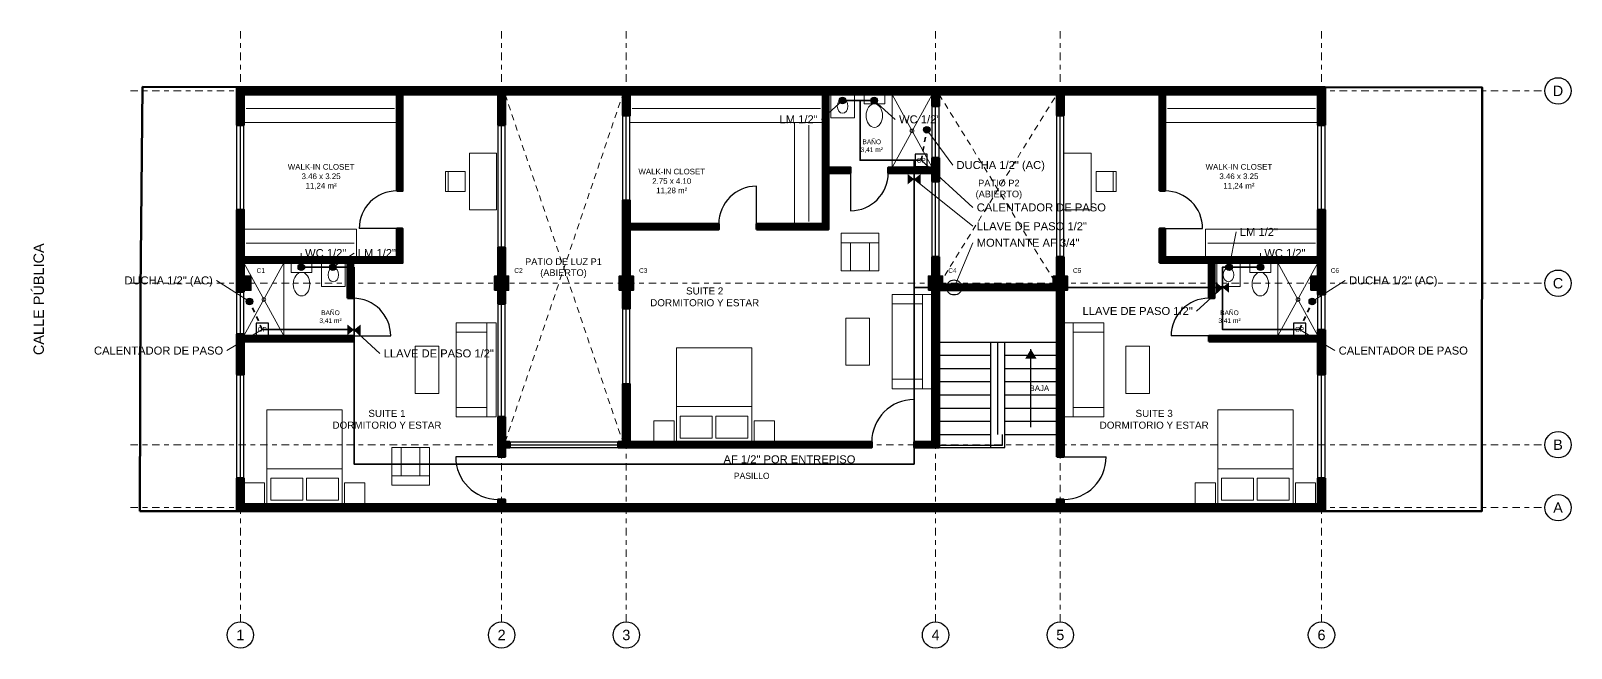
# Model space of a CAD drawing. Header units: metres. Extents: x -2.3 to 30.4, y -42.9 to 10.2.
# Drawn here: x -2.32 to 30.41, y -42.91 to -29.8 of the extents above; entities that cross this region are included whole.
import ezdxf
from ezdxf.enums import TextEntityAlignment as Align

# ---------------------------------------------------------------- set-up
doc = ezdxf.new("R2010")
doc.units = ezdxf.units.M
doc.linetypes.add('CENTER', pattern=[5.08, 3.175, -0.635, 0.635, -0.635])
doc.linetypes.add('DASHED', pattern=[1.524, 1.27, -0.254])
for name, color, linetype, lineweight in [('A-EJES', 8, 'CENTER', 13), ('A-EJES-TXT', 7, 'Continuous', 25), ('A-ESCALERA', 8, 'Continuous', 25), ('A-ESPACIOS', 7, 'Continuous', 25), ('A-MOBILIARIO', 8, 'Continuous', 18), ('A-MURO', 8, 'Continuous', 50), ('A-MURO-TRAMA', 8, 'Continuous', 9), ('A-PROYECCION', 8, 'DASHED', 18), ('A-PUERTA', 8, 'Continuous', 25), ('A-VENTANA', 8, 'Continuous', 25), ('E-COLUMNA', 8, 'Continuous', 35), ('S-AC', 1, 'DASHED', 35), ('S-ACC', 7, 'Continuous', 25), ('S-AF', 5, 'Continuous', 35), ('S-FINO', 8, 'Continuous', 13), ('S-TXT', 7, 'Continuous', 18), ('T-LINDERO', 8, 'Continuous', 50)]:
    doc.layers.add(name, color=color, linetype=linetype, lineweight=lineweight)
doc.styles.add('ARIAL', font='arial.ttf')
pattern_1 = [(45, (0, 0), (-0.0020205576, 0.0020205576), [])]

msp = doc.modelspace()

# ---------------------------------------------------------------- hatches: boundary and pattern name
at = {"layer": 'A-MURO-TRAMA'}
h = msp.add_hatch(dxfattribs=at)
h.set_pattern_fill('ANSI31', scale=0.03)
h.set_pattern_definition(pattern_1)
h.paths.add_polyline_path([(2.06, -31.15), (2.06, -31), (25.18, -31), (25.18, -31.15)])
h = msp.add_hatch(dxfattribs=at)
h.set_pattern_fill('ANSI31', scale=0.03)
h.set_pattern_definition(pattern_1)
h.paths.add_polyline_path([(2.06, -31.8), (2.06, -31.15), (2.21, -31.15), (2.21, -31.8)])
h = msp.add_hatch(dxfattribs=at)
h.set_pattern_fill('ANSI31', scale=0.03)
h.set_pattern_definition(pattern_1)
h.paths.add_polyline_path([(5.46, -33.2), (5.46, -31.15), (5.58, -31.15), (5.58, -33.2)])
h = msp.add_hatch(dxfattribs=at)
h.set_pattern_fill('ANSI31', scale=0.03)
h.set_pattern_definition(pattern_1)
h.paths.add_polyline_path([(7.61, -31.8), (7.61, -31.15), (7.76, -31.15), (7.76, -31.8)])
h = msp.add_hatch(dxfattribs=at)
h.set_pattern_fill('ANSI31', scale=0.03)
h.set_pattern_definition(pattern_1)
h.paths.add_polyline_path([(10.26, -31.6), (10.26, -31.15), (10.41, -31.15), (10.41, -31.6)])
h = msp.add_hatch(dxfattribs=at)
h.set_pattern_fill('ANSI31', scale=0.03)
h.set_pattern_definition(pattern_1)
h.paths.add_polyline_path([(14.51, -34.02), (14.51, -31.15), (14.63, -31.15), (14.63, -34.02)])
h = msp.add_hatch(dxfattribs=at)
h.set_pattern_fill('ANSI31', scale=0.03)
h.set_pattern_definition(pattern_1)
h.paths.add_polyline_path([(16.83, -31.4), (16.83, -31.15), (16.98, -31.15), (16.98, -31.4)])
h = msp.add_hatch(dxfattribs=at)
h.set_pattern_fill('ANSI31', scale=0.03)
h.set_pattern_definition(pattern_1)
h.paths.add_polyline_path([(19.48, -31.6), (19.48, -31.15), (19.63, -31.15), (19.63, -31.6)])
h = msp.add_hatch(dxfattribs=at)
h.set_pattern_fill('ANSI31', scale=0.03)
h.set_pattern_definition(pattern_1)
h.paths.add_polyline_path([(21.66, -33.2), (21.66, -31.15), (21.78, -31.15), (21.78, -33.2)])
h = msp.add_hatch(dxfattribs=at)
h.set_pattern_fill('ANSI31', scale=0.03)
h.set_pattern_definition(pattern_1)
h.paths.add_polyline_path([(25.03, -31.8), (25.03, -31.15), (25.18, -31.15), (25.18, -31.8)])
h = msp.add_hatch(dxfattribs=at)
h.set_pattern_fill('ANSI31', scale=0.03)
h.set_pattern_definition(pattern_1)
h.paths.add_polyline_path([(14.51, -32.82), (14.51, -32.7), (14.63, -32.7), (14.63, -32.82)])
h = msp.add_hatch(dxfattribs=at)
h.set_pattern_fill('ANSI31', scale=0.03)
h.set_pattern_definition(pattern_1)
h.paths.add_polyline_path([(14.63, -32.82), (14.63, -32.7), (15.1, -32.7), (15.1, -32.82)])
h = msp.add_hatch(dxfattribs=at)
h.set_pattern_fill('ANSI31', scale=0.03)
h.set_pattern_definition(pattern_1)
h.paths.add_polyline_path([(15.9, -32.82), (15.9, -32.7), (16.83, -32.7), (16.83, -32.82)])
h = msp.add_hatch(dxfattribs=at)
h.set_pattern_fill('ANSI31', scale=0.03)
h.set_pattern_definition(pattern_1)
h.paths.add_polyline_path([(16.83, -33), (16.83, -32.5), (16.98, -32.5), (16.98, -33)])
h = msp.add_hatch(dxfattribs=at)
h.set_pattern_fill('ANSI31', scale=0.03)
h.set_pattern_definition(pattern_1)
h.paths.add_polyline_path([(2.06, -35.34), (2.06, -33.6), (2.21, -33.6), (2.21, -35.34)])
h = msp.add_hatch(dxfattribs=at)
h.set_pattern_fill('ANSI31', scale=0.03)
h.set_pattern_definition(pattern_1)
h.paths.add_polyline_path([(10.26, -35.7), (10.26, -33.4), (10.41, -33.4), (10.41, -35.7)])
h = msp.add_hatch(dxfattribs=at)
h.set_pattern_fill('ANSI31', scale=0.03)
h.set_pattern_definition(pattern_1)
h.paths.add_polyline_path([(25.03, -35.4), (25.03, -33.6), (25.18, -33.6), (25.18, -35.4)])
h = msp.add_hatch(dxfattribs=at)
h.set_pattern_fill('ANSI31', scale=0.03)
h.set_pattern_definition(pattern_1)
h.paths.add_polyline_path([(5.46, -34.61), (5.46, -34), (5.58, -34), (5.58, -34.61)])
h = msp.add_hatch(dxfattribs=at)
h.set_pattern_fill('ANSI31', scale=0.03)
h.set_pattern_definition(pattern_1)
h.paths.add_polyline_path([(10.41, -34.02), (10.41, -33.9), (12.3, -33.9), (12.3, -34.02)])
h = msp.add_hatch(dxfattribs=at)
h.set_pattern_fill('ANSI31', scale=0.03)
h.set_pattern_definition(pattern_1)
h.paths.add_polyline_path([(13.1, -34.02), (13.1, -33.9), (14.51, -33.9), (14.51, -34.02)])
h = msp.add_hatch(dxfattribs=at)
h.set_pattern_fill('ANSI31', scale=0.03)
h.set_pattern_definition(pattern_1)
h.paths.add_polyline_path([(21.66, -34.61), (21.66, -34), (21.78, -34), (21.78, -34.61)])
h = msp.add_hatch(dxfattribs=at)
h.set_pattern_fill('ANSI31', scale=0.03)
h.set_pattern_definition(pattern_1)
h.paths.add_polyline_path([(2.21, -34.73), (2.21, -34.61), (5.58, -34.61), (5.58, -34.73)])
h = msp.add_hatch(dxfattribs=at)
h.set_pattern_fill('ANSI31', scale=0.03)
h.set_pattern_definition(pattern_1)
h.paths.add_polyline_path([(7.61, -35.6), (7.61, -34.4), (7.76, -34.4), (7.76, -35.6)])
h = msp.add_hatch(dxfattribs=at)
h.set_pattern_fill('ANSI31', scale=0.03)
h.set_pattern_definition(pattern_1)
h.paths.add_polyline_path([(16.83, -38.65), (16.83, -34.6), (16.98, -34.6), (16.98, -38.65)])
h = msp.add_hatch(dxfattribs=at)
h.set_pattern_fill('ANSI31', scale=0.03)
h.set_pattern_definition(pattern_1)
h.paths.add_polyline_path([(19.48, -38.85), (19.48, -34.6), (19.63, -34.6), (19.63, -38.85)])
h = msp.add_hatch(dxfattribs=at)
h.set_pattern_fill('ANSI31', scale=0.03)
h.set_pattern_definition(pattern_1)
h.paths.add_polyline_path([(21.66, -34.73), (21.66, -34.61), (25.03, -34.61), (25.03, -34.73)])
h = msp.add_hatch(dxfattribs=at)
h.set_pattern_fill('ANSI31', scale=0.03)
h.set_pattern_definition(pattern_1)
h.paths.add_polyline_path([(4.41, -35.48), (4.41, -34.73), (4.53, -34.73), (4.53, -35.48)])
h = msp.add_hatch(dxfattribs=at)
h.set_pattern_fill('ANSI31', scale=0.03)
h.set_pattern_definition(pattern_1)
h.paths.add_polyline_path([(22.71, -35.48), (22.71, -34.73), (22.83, -34.73), (22.83, -35.48)])
h = msp.add_hatch(dxfattribs=at)
h.set_pattern_fill('ANSI31', scale=0.03)
h.set_pattern_definition(pattern_1)
h.paths.add_polyline_path([(16.98, -35.31), (16.98, -35.19), (19.48, -35.19), (19.48, -35.31)])
h = msp.add_hatch(dxfattribs=at)
h.set_pattern_fill('ANSI31', scale=0.03)
h.set_pattern_definition(pattern_1)
h.paths.add_polyline_path([(2.06, -37.1), (2.06, -36.24), (2.21, -36.24), (2.21, -37.1)])
h = msp.add_hatch(dxfattribs=at)
h.set_pattern_fill('ANSI31', scale=0.03)
h.set_pattern_definition(pattern_1)
h.paths.add_polyline_path([(2.21, -36.4), (2.21, -36.28), (4.53, -36.28), (4.53, -36.4)])
h = msp.add_hatch(dxfattribs=at)
h.set_pattern_fill('ANSI31', scale=0.03)
h.set_pattern_definition(pattern_1)
h.paths.add_polyline_path([(22.71, -36.4), (22.71, -36.28), (25.03, -36.28), (25.03, -36.4)])
h = msp.add_hatch(dxfattribs=at)
h.set_pattern_fill('ANSI31', scale=0.03)
h.set_pattern_definition(pattern_1)
h.paths.add_polyline_path([(25.03, -37.1), (25.03, -36.15), (25.18, -36.15), (25.18, -37.1)])
h = msp.add_hatch(dxfattribs=at)
h.set_pattern_fill('ANSI31', scale=0.03)
h.set_pattern_definition(pattern_1)
h.paths.add_polyline_path([(10.26, -38.53), (10.26, -37.3), (10.41, -37.3), (10.41, -38.53)])
h = msp.add_hatch(dxfattribs=at)
h.set_pattern_fill('ANSI31', scale=0.03)
h.set_pattern_definition(pattern_1)
h.paths.add_polyline_path([(7.61, -38.85), (7.61, -38), (7.76, -38), (7.76, -38.85)])
h = msp.add_hatch(dxfattribs=at)
h.set_pattern_fill('ANSI31', scale=0.03)
h.set_pattern_definition(pattern_1)
h.paths.add_polyline_path([(7.76, -38.65), (7.76, -38.53), (7.86, -38.53), (7.86, -38.65)])
h = msp.add_hatch(dxfattribs=at)
h.set_pattern_fill('ANSI31', scale=0.03)
h.set_pattern_definition(pattern_1)
h.paths.add_polyline_path([(10.16, -38.65), (10.16, -38.53), (10.41, -38.53), (10.41, -38.65)])
h = msp.add_hatch(dxfattribs=at)
h.set_pattern_fill('ANSI31', scale=0.03)
h.set_pattern_definition(pattern_1)
h.paths.add_polyline_path([(10.41, -38.65), (10.41, -38.53), (15.55, -38.53), (15.55, -38.65)])
h = msp.add_hatch(dxfattribs=at)
h.set_pattern_fill('ANSI31', scale=0.03)
h.set_pattern_definition(pattern_1)
h.paths.add_polyline_path([(16.45, -38.65), (16.45, -38.53), (16.83, -38.53), (16.83, -38.65)])
h = msp.add_hatch(dxfattribs=at)
h.set_pattern_fill('ANSI31', scale=0.03)
h.set_pattern_definition(pattern_1)
h.paths.add_polyline_path([(2.06, -39.85), (2.06, -39.3), (2.21, -39.3), (2.21, -39.85)])
h = msp.add_hatch(dxfattribs=at)
h.set_pattern_fill('ANSI31', scale=0.03)
h.set_pattern_definition(pattern_1)
h.paths.add_polyline_path([(25.03, -39.85), (25.03, -39.3), (25.18, -39.3), (25.18, -39.85)])
h = msp.add_hatch(dxfattribs=at)
h.set_pattern_fill('ANSI31', scale=0.03)
h.set_pattern_definition(pattern_1)
h.paths.add_polyline_path([(2.06, -40), (2.06, -39.85), (25.18, -39.85), (25.18, -40)])
h = msp.add_hatch(dxfattribs=at)
h.set_pattern_fill('ANSI31', scale=0.03)
h.set_pattern_definition(pattern_1)
h.paths.add_polyline_path([(7.61, -39.85), (7.61, -39.75), (7.76, -39.75), (7.76, -39.85)])
h = msp.add_hatch(dxfattribs=at)
h.set_pattern_fill('ANSI31', scale=0.03)
h.set_pattern_definition(pattern_1)
h.paths.add_polyline_path([(19.48, -39.85), (19.48, -39.75), (19.63, -39.75), (19.63, -39.85)])
at = {"layer": 'E-COLUMNA'}
for points in [[(2.06, -35.31), (2.06, -35.01), (2.36, -35.01), (2.36, -35.31)], [(7.535, -35.31), (7.535, -35.01), (7.835, -35.01), (7.835, -35.31)], [(10.185, -35.31), (10.185, -35.01), (10.485, -35.01), (10.485, -35.31)], [(16.755, -35.31), (16.755, -35.01), (17.055, -35.01), (17.055, -35.31)], [(19.405, -35.31), (19.405, -35.01), (19.705, -35.01), (19.705, -35.31)], [(24.88, -35.31), (24.88, -35.01), (25.18, -35.01), (25.18, -35.31)]]:
    msp.add_hatch(color=7, dxfattribs=at).paths.add_polyline_path(points)
at = {"layer": 'S-ACC'}
h = msp.add_hatch(color=7, dxfattribs=at)
edge = h.paths.add_edge_path()
edge.add_arc((14.93, -31.28), 0.07, 0, 360)
h = msp.add_hatch(color=7, dxfattribs=at)
edge = h.paths.add_edge_path()
edge.add_arc((15.6, -31.28), 0.07, 0, 360)
h = msp.add_hatch(color=7, dxfattribs=at)
edge = h.paths.add_edge_path()
edge.add_arc((16.72, -31.9), 0.07, 0, 360)
for points in [[(16.45, -32.95), (16.31, -32.838), (16.31, -33.062)], [(16.45, -32.95), (16.59, -32.838), (16.59, -33.062)], [(23, -35.25), (22.86, -35.138), (22.86, -35.362)], [(23, -35.25), (23.14, -35.138), (23.14, -35.362)], [(4.55, -36.15), (4.41, -36.038), (4.41, -36.262)], [(4.55, -36.15), (4.69, -36.038), (4.69, -36.262)]]:
    msp.add_hatch(color=7, dxfattribs=at).paths.add_polyline_path(points)
h = msp.add_hatch(color=7, dxfattribs=at)
edge = h.paths.add_edge_path()
edge.add_arc((3.43, -34.82), 0.07, 0, 360)
h = msp.add_hatch(color=7, dxfattribs=at)
edge = h.paths.add_edge_path()
edge.add_arc((4.1, -34.82), 0.07, 0, 360)
h = msp.add_hatch(color=7, dxfattribs=at)
edge = h.paths.add_edge_path()
edge.add_arc((23.14, -34.82), 0.07, 0, 360)
h = msp.add_hatch(color=7, dxfattribs=at)
edge = h.paths.add_edge_path()
edge.add_arc((23.81, -34.82), 0.07, 0, 360)
h = msp.add_hatch(color=7, dxfattribs=at)
edge = h.paths.add_edge_path()
edge.add_arc((2.33, -35.55), 0.07, 0, 360)
h = msp.add_hatch(color=7, dxfattribs=at)
edge = h.paths.add_edge_path()
edge.add_arc((24.91, -35.55), 0.07, 0, 360)

# ---------------------------------------------------------------- linework, layer by layer
at = {"layer": 'A-EJES', "ltscale": 0.05}
for p, q in [((2.135, -42.35), (2.135, -29.8)), ((7.685, -42.35), (7.685, -29.8)), ((10.335, -42.35), (10.335, -29.8)), ((16.905, -42.35), (16.905, -29.8)), ((19.555, -42.35), (19.555, -29.8)), ((25.105, -42.35), (25.105, -29.8)), ((-0.2, -31.075), (29.85, -31.075)), ((-0.2, -35.16), (29.85, -35.16)), ((-0.2, -38.59), (29.85, -38.59)), ((-0.2, -39.925), (29.85, -39.925))]:
    msp.add_line(p, q, dxfattribs=at)
at = {"layer": 'A-EJES-TXT'}
for centre in [(30.13, -31.075), (30.13, -35.16), (30.13, -38.59), (30.13, -39.925), (2.135, -42.63), (7.685, -42.63), (10.335, -42.63), (16.905, -42.63), (19.555, -42.63), (25.105, -42.63)]:
    msp.add_circle(centre, 0.28, dxfattribs=at)
at = {"layer": 'A-ESCALERA'}
for p, q in [((16.98, -36.41), (18.08, -36.41)), ((16.98, -36.41), (19.48, -36.41)), ((18.08, -38.65), (18.08, -36.41)), ((18.23, -38.37), (18.23, -36.41)), ((18.38, -36.41), (19.48, -36.41)), ((18.38, -38.37), (18.38, -36.41)), ((18.93, -38.22), (18.93, -36.56)), ((16.98, -36.69), (18.08, -36.69)), ((16.98, -36.97), (18.08, -36.97)), ((18.38, -36.69), (19.48, -36.69)), ((18.38, -36.97), (19.48, -36.97)), ((16.98, -37.25), (18.08, -37.25)), ((18.38, -37.25), (19.48, -37.25)), ((16.98, -37.53), (18.08, -37.53)), ((18.38, -37.53), (19.48, -37.53)), ((16.98, -37.81), (18.08, -37.81)), ((18.38, -37.81), (19.48, -37.81)), ((16.98, -38.09), (18.08, -38.09)), ((18.38, -38.09), (19.48, -38.09)), ((16.98, -38.37), (18.08, -38.37)), ((18.38, -38.37), (19.48, -38.37)), ((16.98, -38.65), (18.08, -38.65))]:
    msp.add_line(p, q, dxfattribs=at)
for points in [[(16.98, -38.65), (18.38, -38.65), (18.38, -38.37)], [(16.98, -38.6), (18.33, -38.6), (18.33, -38.37)]]:
    msp.add_lwpolyline(points, dxfattribs=at)
msp.add_solid([(18.93, -36.56), (18.81, -36.76), (19.05, -36.76)], dxfattribs=at)
at = {"layer": 'A-MOBILIARIO'}
for p, q in [((15.98, -32.7), (16.83, -31.15)), ((15.98, -31.15), (16.83, -32.7)), ((2.26, -31.45), (5.41, -31.45)), ((10.46, -31.45), (14.46, -31.45)), ((21.83, -31.45), (24.98, -31.45)), ((14.21, -33.85), (14.21, -31.8)), ((2.26, -34.31), (4.55, -34.31)), ((22.69, -34.31), (24.98, -34.31)), ((2.21, -36.28), (3.06, -34.73)), ((2.21, -34.73), (3.06, -36.28)), ((24.18, -36.28), (25.03, -34.73)), ((24.18, -34.73), (25.03, -36.28)), ((11.4, -37.78), (13, -37.78)), ((2.7, -39.1), (4.3, -39.1)), ((22.9, -39.1), (24.5, -39.1))]:
    msp.add_line(p, q, dxfattribs=at)
for points in [[(2.21, -31.75), (2.21, -31.15), (5.46, -31.15), (5.46, -31.75)], [(10.41, -31.75), (10.41, -31.15), (14.51, -31.15), (14.51, -31.75)], [(14.68, -31.65), (14.68, -31.15), (15.18, -31.15), (15.18, -31.65)], [(15.825, -31.15), (15.385, -31.15), (15.385, -31.35), (15.825, -31.35)], [(15.98, -32.7), (15.98, -31.15), (16.83, -31.15), (16.83, -32.7)], [(21.78, -31.75), (21.78, -31.15), (25.03, -31.15), (25.03, -31.75)], [(13.91, -33.9), (13.91, -31.75), (14.51, -31.75), (14.51, -33.9)], [(7, -33.6), (7, -32.4), (7.58, -32.4), (7.58, -33.6)], [(19.63, -33.6), (19.63, -32.4), (20.21, -32.4), (20.21, -33.6)], [(6.49, -32.79), (6.49, -33.21), (6.91, -33.21), (6.91, -32.79)], [(6.49, -32.79), (6.49, -33.21), (6.55, -33.21), (6.55, -32.79)], [(20.74, -33.21), (20.74, -32.79), (20.32, -32.79), (20.32, -33.21)], [(20.74, -33.21), (20.74, -32.79), (20.68, -32.79), (20.68, -33.21)], [(2.21, -34.61), (2.21, -34.01), (4.6, -34.01), (4.6, -34.61)], [(22.64, -34.61), (22.64, -34.01), (25.03, -34.01), (25.03, -34.61)], [(14.9, -34.9), (14.9, -34.1), (15.7, -34.1), (15.7, -34.9)], [(14.9, -34.3), (14.9, -34.1), (15.7, -34.1), (15.7, -34.3)], [(14.9, -34.9), (14.9, -34.3), (15.1, -34.3), (15.1, -34.9)], [(15.5, -34.9), (15.5, -34.3), (15.7, -34.3), (15.7, -34.9)], [(2.21, -36.28), (2.21, -34.73), (3.06, -34.73), (3.06, -36.28)], [(3.655, -34.73), (3.215, -34.73), (3.215, -34.93), (3.655, -34.93)], [(3.86, -35.23), (3.86, -34.73), (4.36, -34.73), (4.36, -35.23)], [(22.88, -35.23), (22.88, -34.73), (23.38, -34.73), (23.38, -35.23)], [(24.025, -34.73), (23.585, -34.73), (23.585, -34.93), (24.025, -34.93)], [(24.18, -36.28), (24.18, -34.73), (25.03, -34.73), (25.03, -36.28)], [(15.98, -37.4), (15.98, -35.4), (16.83, -35.4), (16.83, -37.4)], [(15.98, -35.6), (15.98, -35.4), (16.63, -35.4), (16.63, -35.6)], [(16.63, -37.4), (16.63, -35.4), (16.83, -35.4), (16.83, -37.4)], [(6.72, -38), (6.72, -36), (7.57, -36), (7.57, -38)], [(6.72, -36.2), (6.72, -36), (7.37, -36), (7.37, -36.2)], [(7.37, -38), (7.37, -36), (7.57, -36), (7.57, -38)], [(15, -36.9), (15, -35.9), (15.5, -35.9), (15.5, -36.9)], [(19.63, -38), (19.63, -36), (20.48, -36), (20.48, -38)], [(19.63, -38), (19.63, -36), (19.83, -36), (19.83, -38)], [(19.83, -36.2), (19.83, -36), (20.48, -36), (20.48, -36.2)], [(5.85, -37.5), (5.85, -36.5), (6.35, -36.5), (6.35, -37.5)], [(11.4, -38.53), (11.4, -36.53), (13, -36.53), (13, -38.53)], [(20.95, -37.5), (20.95, -36.5), (21.45, -36.5), (21.45, -37.5)], [(15.98, -37.4), (15.98, -37.2), (16.63, -37.2), (16.63, -37.4)], [(2.7, -39.85), (2.7, -37.85), (4.3, -37.85), (4.3, -39.85)], [(6.72, -38), (6.72, -37.8), (7.37, -37.8), (7.37, -38)], [(19.83, -38), (19.83, -37.8), (20.48, -37.8), (20.48, -38)], [(22.9, -39.85), (22.9, -37.85), (24.5, -37.85), (24.5, -39.85)], [(10.92, -38.53), (10.92, -38.08), (11.35, -38.08), (11.35, -38.53)], [(11.48, -38.45), (11.48, -37.98), (12.16, -37.98), (12.16, -38.45)], [(12.24, -38.45), (12.24, -37.98), (12.92, -37.98), (12.92, -38.45)], [(13.05, -38.53), (13.05, -38.08), (13.48, -38.08), (13.48, -38.53)], [(5.35, -39.45), (5.35, -38.65), (6.15, -38.65), (6.15, -39.45)], [(5.35, -39.25), (5.35, -38.65), (5.55, -38.65), (5.55, -39.25)], [(5.95, -39.25), (5.95, -38.65), (6.15, -38.65), (6.15, -39.25)], [(5.35, -39.45), (5.35, -39.25), (6.15, -39.25), (6.15, -39.45)], [(2.22, -39.85), (2.22, -39.4), (2.65, -39.4), (2.65, -39.85)], [(2.78, -39.77), (2.78, -39.3), (3.46, -39.3), (3.46, -39.77)], [(3.54, -39.77), (3.54, -39.3), (4.22, -39.3), (4.22, -39.77)], [(4.35, -39.85), (4.35, -39.4), (4.78, -39.4), (4.78, -39.85)], [(22.42, -39.85), (22.42, -39.4), (22.85, -39.4), (22.85, -39.85)], [(22.98, -39.77), (22.98, -39.3), (23.66, -39.3), (23.66, -39.77)], [(23.74, -39.77), (23.74, -39.3), (24.42, -39.3), (24.42, -39.77)], [(24.55, -39.85), (24.55, -39.4), (24.98, -39.4), (24.98, -39.85)]]:
    msp.add_lwpolyline(points, close=True, dxfattribs=at)
for centre in [(16.405, -31.925), (2.635, -35.505), (24.605, -35.505)]:
    msp.add_circle(centre, 0.04, dxfattribs=at)
for centre, major_axis, ratio in [((14.93, -31.4), (0, 0.15), 0.75), ((15.605, -31.6), (0, -0.25), 0.7), ((3.435, -35.18), (0, -0.25), 0.7), ((4.11, -34.98), (0, 0.15), 0.75), ((23.13, -34.98), (0, 0.15), 0.75), ((23.805, -35.18), (0, -0.25), 0.7)]:
    msp.add_ellipse(centre, major_axis=major_axis, ratio=ratio, dxfattribs=at)
at = {"layer": 'A-MURO'}
for points in [[(2.06, -31.15), (2.06, -31), (25.18, -31), (25.18, -31.15)], [(2.06, -31.8), (2.06, -31.15), (2.21, -31.15), (2.21, -31.8)], [(5.46, -33.2), (5.46, -31.15), (5.58, -31.15), (5.58, -33.2)], [(7.61, -31.8), (7.61, -31.15), (7.76, -31.15), (7.76, -31.8)], [(10.26, -31.6), (10.26, -31.15), (10.41, -31.15), (10.41, -31.6)], [(14.51, -34.02), (14.51, -31.15), (14.63, -31.15), (14.63, -34.02)], [(16.83, -31.4), (16.83, -31.15), (16.98, -31.15), (16.98, -31.4)], [(19.48, -31.6), (19.48, -31.15), (19.63, -31.15), (19.63, -31.6)], [(21.66, -33.2), (21.66, -31.15), (21.78, -31.15), (21.78, -33.2)], [(25.03, -31.8), (25.03, -31.15), (25.18, -31.15), (25.18, -31.8)], [(14.51, -32.82), (14.51, -32.7), (14.63, -32.7), (14.63, -32.82)], [(14.63, -32.82), (14.63, -32.7), (15.1, -32.7), (15.1, -32.82)], [(15.9, -32.82), (15.9, -32.7), (16.83, -32.7), (16.83, -32.82)], [(16.83, -33), (16.83, -32.5), (16.98, -32.5), (16.98, -33)], [(2.06, -35.34), (2.06, -33.6), (2.21, -33.6), (2.21, -35.34)], [(10.26, -35.7), (10.26, -33.4), (10.41, -33.4), (10.41, -35.7)], [(25.03, -35.4), (25.03, -33.6), (25.18, -33.6), (25.18, -35.4)], [(5.46, -34.61), (5.46, -34), (5.58, -34), (5.58, -34.61)], [(10.41, -34.02), (10.41, -33.9), (12.3, -33.9), (12.3, -34.02)], [(13.1, -34.02), (13.1, -33.9), (14.51, -33.9), (14.51, -34.02)], [(21.66, -34.61), (21.66, -34), (21.78, -34), (21.78, -34.61)], [(2.21, -34.73), (2.21, -34.61), (5.58, -34.61), (5.58, -34.73)], [(7.61, -35.6), (7.61, -34.4), (7.76, -34.4), (7.76, -35.6)], [(16.83, -38.65), (16.83, -34.6), (16.98, -34.6), (16.98, -38.65)], [(19.48, -38.85), (19.48, -34.6), (19.63, -34.6), (19.63, -38.85)], [(21.66, -34.73), (21.66, -34.61), (25.03, -34.61), (25.03, -34.73)], [(4.41, -35.48), (4.41, -34.73), (4.53, -34.73), (4.53, -35.48)], [(22.71, -35.48), (22.71, -34.73), (22.83, -34.73), (22.83, -35.48)], [(16.98, -35.31), (16.98, -35.19), (19.48, -35.19), (19.48, -35.31)], [(2.06, -37.1), (2.06, -36.24), (2.21, -36.24), (2.21, -37.1)], [(2.21, -36.4), (2.21, -36.28), (4.53, -36.28), (4.53, -36.4)], [(22.71, -36.4), (22.71, -36.28), (25.03, -36.28), (25.03, -36.4)], [(25.03, -37.1), (25.03, -36.15), (25.18, -36.15), (25.18, -37.1)], [(10.26, -38.53), (10.26, -37.3), (10.41, -37.3), (10.41, -38.53)], [(7.61, -38.85), (7.61, -38), (7.76, -38), (7.76, -38.85)], [(7.76, -38.65), (7.76, -38.53), (7.86, -38.53), (7.86, -38.65)], [(10.16, -38.65), (10.16, -38.53), (10.41, -38.53), (10.41, -38.65)], [(10.41, -38.65), (10.41, -38.53), (15.55, -38.53), (15.55, -38.65)], [(16.45, -38.65), (16.45, -38.53), (16.83, -38.53), (16.83, -38.65)], [(2.06, -39.85), (2.06, -39.3), (2.21, -39.3), (2.21, -39.85)], [(25.03, -39.85), (25.03, -39.3), (25.18, -39.3), (25.18, -39.85)], [(2.06, -40), (2.06, -39.85), (25.18, -39.85), (25.18, -40)], [(7.61, -39.85), (7.61, -39.75), (7.76, -39.75), (7.76, -39.85)], [(19.48, -39.85), (19.48, -39.75), (19.63, -39.75), (19.63, -39.85)]]:
    msp.add_lwpolyline(points, close=True, dxfattribs=at)
at = {"layer": 'A-PROYECCION', "ltscale": 0.1}
for p, q in [((7.76, -38.53), (10.26, -31.15)), ((7.76, -31.15), (10.26, -38.53)), ((16.98, -35.19), (19.48, -31.15)), ((16.98, -31.15), (19.48, -35.19))]:
    msp.add_line(p, q, dxfattribs=at)
at = {"layer": 'A-PUERTA'}
for p, q in [((15.1, -32.82), (15.1, -33.62)), ((13.1, -33.9), (13.1, -33.1)), ((5.46, -34), (4.66, -34)), ((21.78, -34), (22.58, -34)), ((4.53, -36.28), (5.33, -36.28)), ((22.71, -36.28), (21.91, -36.28)), ((16.45, -38.53), (16.45, -37.63)), ((7.61, -38.85), (6.71, -38.85)), ((19.63, -38.85), (20.53, -38.85))]:
    msp.add_line(p, q, dxfattribs=at)
for centre, radius, start, end in [((15.1, -32.82), 0.8, -90, 0), ((5.46, -34), 0.8, 90, 180), ((13.1, -33.9), 0.8, 90, 180), ((21.78, -34), 0.8, 0, 90), ((4.53, -36.28), 0.8, 0, 90), ((22.71, -36.28), 0.8, 90, 180), ((16.45, -38.53), 0.9, 90, 180), ((7.61, -38.85), 0.9, 180, -90), ((19.63, -38.85), 0.9, -90, 0)]:
    msp.add_arc(centre, radius, start, end, dxfattribs=at)
at = {"layer": 'A-VENTANA'}
for p, q in [((16.83, -32.5), (16.83, -31.4)), ((16.83, -31.4), (16.98, -31.4)), ((16.905, -32.5), (16.905, -31.4)), ((16.98, -32.5), (16.98, -31.4)), ((10.26, -33.4), (10.26, -31.6)), ((10.26, -31.6), (10.41, -31.6)), ((10.335, -33.4), (10.335, -31.6)), ((10.41, -33.4), (10.41, -31.6)), ((19.48, -34.6), (19.48, -31.6)), ((19.48, -31.6), (19.63, -31.6)), ((19.555, -34.6), (19.555, -31.6)), ((19.63, -34.6), (19.63, -31.6)), ((2.06, -33.6), (2.06, -31.8)), ((2.06, -31.8), (2.21, -31.8)), ((2.135, -33.6), (2.135, -31.8)), ((2.21, -33.6), (2.21, -31.8)), ((7.61, -34.4), (7.61, -31.8)), ((7.61, -31.8), (7.76, -31.8)), ((7.685, -34.4), (7.685, -31.8)), ((7.76, -34.4), (7.76, -31.8)), ((25.03, -33.6), (25.03, -31.8)), ((25.03, -31.8), (25.18, -31.8)), ((25.105, -33.6), (25.105, -31.8)), ((25.18, -33.6), (25.18, -31.8)), ((16.83, -32.5), (16.98, -32.5)), ((16.83, -34.6), (16.83, -33)), ((16.83, -33), (16.98, -33)), ((16.905, -34.6), (16.905, -33)), ((16.98, -34.6), (16.98, -33)), ((2.06, -33.6), (2.21, -33.6)), ((10.26, -33.4), (10.41, -33.4)), ((25.03, -33.6), (25.18, -33.6)), ((7.61, -34.4), (7.76, -34.4)), ((16.83, -34.6), (16.98, -34.6)), ((19.48, -34.6), (19.63, -34.6)), ((2.06, -36.24), (2.06, -35.34)), ((2.06, -35.34), (2.21, -35.34)), ((2.135, -36.24), (2.135, -35.34)), ((2.21, -36.24), (2.21, -35.34)), ((7.61, -38), (7.61, -35.6)), ((7.61, -35.6), (7.76, -35.6)), ((7.685, -38), (7.685, -35.6)), ((7.76, -38), (7.76, -35.6)), ((25.03, -36.15), (25.03, -35.4)), ((25.03, -35.4), (25.18, -35.4)), ((25.105, -36.15), (25.105, -35.4)), ((25.18, -36.15), (25.18, -35.4)), ((10.26, -37.3), (10.26, -35.7)), ((10.26, -35.7), (10.41, -35.7)), ((10.335, -37.3), (10.335, -35.7)), ((10.41, -37.3), (10.41, -35.7)), ((2.06, -36.24), (2.21, -36.24)), ((25.03, -36.15), (25.18, -36.15)), ((2.06, -39.3), (2.06, -37.1)), ((2.06, -37.1), (2.21, -37.1)), ((2.135, -39.3), (2.135, -37.1)), ((2.21, -39.3), (2.21, -37.1)), ((10.26, -37.3), (10.41, -37.3)), ((25.03, -39.3), (25.03, -37.1)), ((25.03, -37.1), (25.18, -37.1)), ((25.105, -39.3), (25.105, -37.1)), ((25.18, -39.3), (25.18, -37.1)), ((7.61, -38), (7.76, -38)), ((7.86, -38.53), (10.16, -38.53)), ((7.86, -38.65), (7.86, -38.53)), ((7.86, -38.59), (10.16, -38.59)), ((10.16, -38.65), (10.16, -38.53)), ((7.86, -38.65), (10.16, -38.65)), ((2.06, -39.3), (2.21, -39.3)), ((25.03, -39.3), (25.18, -39.3))]:
    msp.add_line(p, q, dxfattribs=at)
at = {"layer": 'E-COLUMNA'}
for points in [[(2.06, -35.31), (2.06, -35.01), (2.36, -35.01), (2.36, -35.31)], [(7.535, -35.31), (7.535, -35.01), (7.835, -35.01), (7.835, -35.31)], [(10.185, -35.31), (10.185, -35.01), (10.485, -35.01), (10.485, -35.31)], [(16.755, -35.31), (16.755, -35.01), (17.055, -35.01), (17.055, -35.31)], [(19.405, -35.31), (19.405, -35.01), (19.705, -35.01), (19.705, -35.31)], [(24.88, -35.31), (24.88, -35.01), (25.18, -35.01), (25.18, -35.31)]]:
    msp.add_lwpolyline(points, close=True, dxfattribs=at)
at = {"layer": 'S-AC', "ltscale": 0.02}
for points in [[(16.6, -32.55), (16.72, -31.9)], [(2.6, -36.14), (2.33, -35.55)], [(24.64, -36.14), (24.91, -35.55)]]:
    msp.add_lwpolyline(points, dxfattribs=at)
at = {"layer": 'S-ACC'}
for points in [[(16.47, -32.68), (16.73, -32.68), (16.73, -32.42), (16.47, -32.42)], [(2.47, -36.27), (2.73, -36.27), (2.73, -36.01), (2.47, -36.01)], [(24.51, -36.27), (24.77, -36.27), (24.77, -36.01), (24.51, -36.01)]]:
    msp.add_lwpolyline(points, close=True, dxfattribs=at)
for centre, radius in [((14.93, -31.28), 0.07), ((15.6, -31.28), 0.07), ((16.72, -31.9), 0.07), ((3.43, -34.82), 0.07), ((4.1, -34.82), 0.07), ((23.14, -34.82), 0.07), ((23.81, -34.82), 0.07), ((17.3, -35.25), 0.16), ((17.3, -35.25), 0.06), ((2.33, -35.55), 0.07), ((24.91, -35.55), 0.07)]:
    msp.add_circle(centre, radius, dxfattribs=at)
at = {"layer": 'S-AF'}
for points in [[(15.3, -31.28), (14.93, -31.28)], [(16.45, -32.55), (15.3, -32.55), (15.3, -31.28), (15.6, -31.28)], [(17.3, -35.25), (16.45, -35.25), (16.45, -32.55)], [(16.45, -32.55), (16.58, -32.55)], [(4.55, -36.15), (4.55, -34.82), (3.43, -34.82)], [(23, -35.25), (23, -34.82), (23.81, -34.82)], [(16.45, -35.25), (16.45, -39), (4.55, -39), (4.55, -36.15)], [(17.3, -35.25), (23, -35.25)], [(23, -35.25), (23, -36.14), (24.64, -36.14)], [(4.55, -36.15), (4.55, -36.14), (2.6, -36.14)]]:
    msp.add_lwpolyline(points, dxfattribs=at)
at = {"layer": 'S-FINO'}
for p, q in [((14.93, -31.28), (14.48, -31.68)), ((15.6, -31.28), (16.05, -31.68)), ((16.72, -31.9), (17.27, -32.65)), ((16.6, -32.55), (17.7, -33.55)), ((16.45, -32.95), (17.7, -33.95)), ((17.3, -35.25), (17.7, -34.3)), ((23.14, -34.82), (23.29, -34.07)), ((3.43, -34.82), (3.43, -34.52)), ((4.1, -34.82), (4.55, -34.52)), ((23.81, -34.82), (23.81, -34.52)), ((2.33, -35.55), (1.63, -35.1)), ((23, -35.25), (22.45, -35.75)), ((24.91, -35.55), (25.61, -35.1)), ((2.6, -36.14), (1.85, -36.59)), ((4.55, -36.15), (5.1, -36.65)), ((24.64, -36.14), (25.39, -36.59))]:
    msp.add_line(p, q, dxfattribs=at)
at = {"layer": 'T-LINDERO'}
msp.add_lwpolyline([(0, -40), (0.0109, -35.3353), (0.0566, -30.9926), (28.5181, -31.0002), (28.512, -40)], close=True, dxfattribs=at)

# ---------------------------------------------------------------- texts
at = {"layer": 'A-EJES-TXT', "style": 'ARIAL'}
for s, p in [('D', (30.13, -31.075)), ('C', (30.13, -35.16)), ('B', (30.13, -38.59)), ('A', (30.13, -39.925)), ('1', (2.135, -42.63)), ('2', (7.685, -42.63)), ('3', (10.335, -42.63)), ('4', (16.905, -42.63)), ('5', (19.555, -42.63)), ('6', (25.105, -42.63))]:
    msp.add_text(s, height=0.22, dxfattribs=at).set_placement(p, align=Align.MIDDLE_CENTER)
at = {"layer": 'A-ESCALERA', "style": 'ARIAL'}
msp.add_text('BAJA', height=0.12, dxfattribs=at).set_placement((19.11, -37.39), align=Align.MIDDLE_CENTER)
at = {"layer": 'A-ESPACIOS', "style": 'ARIAL'}
msp.add_text('CALLE PÚBLICA', height=0.22, rotation=90, dxfattribs=at).set_placement((-2.15, -35.5), align=Align.MIDDLE_CENTER)
msp.add_text('PASILLO', height=0.13, dxfattribs=at).set_placement((13, -39.25), align=Align.MIDDLE_CENTER)
at = {"layer": 'A-ESPACIOS', "attachment_point": 5, "style": 'ARIAL'}
for s, insert, char_height, width in [('BAÑO\\P3,41 m²', (15.55, -32.25), 0.1, 4), ('WALK-IN CLOSET\\P3.46 x 3.25\\P11,24 m²', (3.85, -32.9), 0.12, 4), ('WALK-IN CLOSET\\P2.75 x 4.10\\P11,28 m²', (11.3, -33), 0.12, 4), ('WALK-IN CLOSET\\P3.46 x 3.25\\P11,24 m²', (23.35, -32.9), 0.12, 4), ('PATIO P2\\P(ABIERTO)', (18.25, -33.17), 0.14, 3), ('PATIO DE LUZ P1\\P(ABIERTO)', (9, -34.84), 0.14, 3), ('SUITE 2\\PDORMITORIO Y ESTAR', (12, -35.45), 0.15, 4), ('BAÑO\\P3,41 m²', (4.05, -35.88), 0.1, 4), ('BAÑO\\P3,41 m²', (23.15, -35.88), 0.1, 4), ('SUITE 1\\PDORMITORIO Y ESTAR', (5.25, -38.05), 0.15, 4), ('SUITE 3\\PDORMITORIO Y ESTAR', (21.55, -38.05), 0.15, 4)]:
    msp.add_mtext(s, dxfattribs=dict(at, insert=insert, char_height=char_height, width=width))
at = {"layer": 'E-COLUMNA', "style": 'ARIAL'}
for s, p in [('C1', (2.48, -34.89)), ('C2', (7.955, -34.89)), ('C3', (10.605, -34.89)), ('C4', (17.175, -34.89)), ('C5', (19.825, -34.89)), ('C6', (25.3, -34.89))]:
    msp.add_text(s, height=0.1, dxfattribs=at).set_placement(p, align=Align.MIDDLE_LEFT)
at = {"layer": 'S-ACC', "style": 'ARIAL'}
for p in [(16.6, -32.55), (2.6, -36.14), (24.64, -36.14)]:
    msp.add_text('CP', height=0.1, dxfattribs=at).set_placement(p, align=Align.MIDDLE_CENTER)
at = {"layer": 'S-TXT', "style": 'ARIAL'}
for s, p in [('LM 1/2"', (14.4, -31.68)), ('DUCHA 1/2" (AC)', (1.55, -35.1)), ('LLAVE DE PASO 1/2"', (22.37, -35.75)), ('CALENTADOR DE PASO', (1.77, -36.59))]:
    msp.add_text(s, height=0.17, dxfattribs=at).set_placement(p, align=Align.MIDDLE_RIGHT)
for s, p in [('WC 1/2"', (16.13, -31.68)), ('DUCHA 1/2" (AC)', (17.35, -32.65)), ('CALENTADOR DE PASO', (17.78, -33.55)), ('LLAVE DE PASO 1/2"', (17.78, -33.95)), ('LM 1/2"', (23.37, -34.07)), ('MONTANTE AF 3/4"', (17.78, -34.3)), ('WC 1/2"', (3.51, -34.52)), ('LM 1/2"', (4.63, -34.52)), ('WC 1/2"', (23.89, -34.52)), ('DUCHA 1/2" (AC)', (25.69, -35.1)), ('LLAVE DE PASO 1/2"', (5.18, -36.65)), ('CALENTADOR DE PASO', (25.47, -36.59)), ('AF 1/2" POR ENTREPISO', (12.4, -38.9))]:
    msp.add_text(s, height=0.17, dxfattribs=at).set_placement(p, align=Align.MIDDLE_LEFT)

doc.saveas('drawing.dxf')
